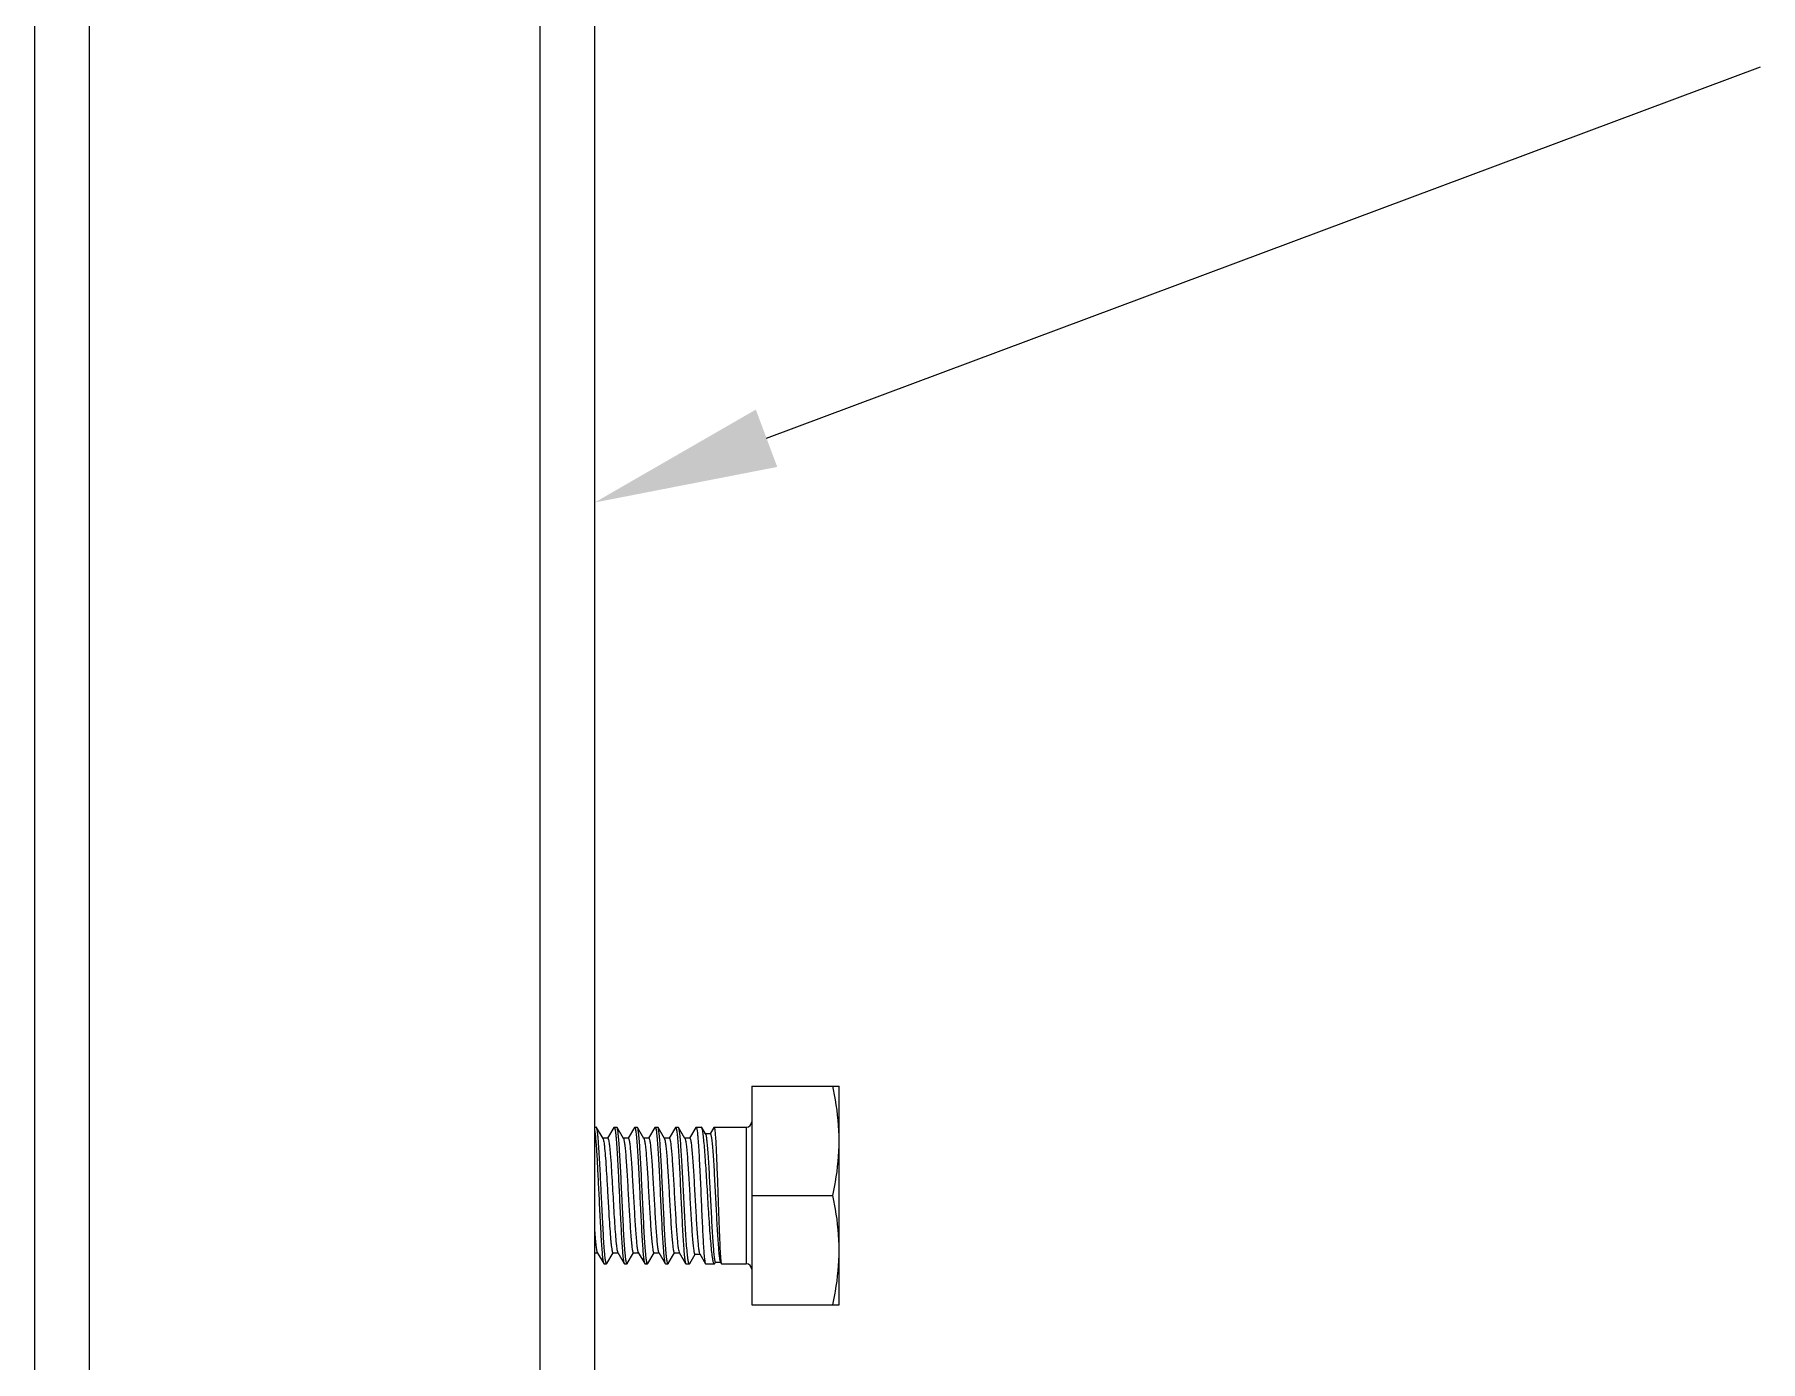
# Model space of a CAD drawing. Extents: x -409572 to -157272, y 600795 to 878326.
# Drawn here: x -388354 to -387413, y 820985 to 821708 of the extents above; entities that cross this region are included whole.
import ezdxf

# ---------------------------------------------------------------- set-up
doc = ezdxf.new("R2010")
doc.units = 0
doc.header["$LTSCALE"] = 1000
doc.header["$MEASUREMENT"] = 0
doc.layers.get('0').update_dxf_attribs({"linetype": 'CONTINUOUS'})

msp = doc.modelspace()

# ---------------------------------------------------------------- linework, layer by layer
at = {"linetype": 'CONTINUOUS'}
for p, q in [((-388353.63, 822342.42), (-388353.63, 819864.21)), ((-388323.86, 822342.42), (-388323.86, 819864.21)), ((-388078.29, 822342.42), (-388078.29, 819864.21)), ((-388048.53, 822342.42), (-388048.53, 819864.21)), ((-387962.95, 821135.22), (-387962.95, 821016.16)), ((-387962.95, 821135.22), (-387915.32, 821135.22)), ((-387915.32, 821016.16), (-387915.32, 821135.22)), ((-388048.53, 821112.9), (-388047.6, 821112.9)), ((-388043.94, 821106.72), (-388047.45, 821112.77)), ((-388037.98, 821112.77), (-388041.41, 821106.87)), ((-388037.98, 821112.77), (-388037.83, 821112.9)), ((-388037.83, 821112.9), (-388036.43, 821112.9)), ((-388036.29, 821112.77), (-388036.43, 821112.9)), ((-388032.78, 821106.72), (-388036.29, 821112.77)), ((-388026.82, 821112.77), (-388030.25, 821106.87)), ((-388026.82, 821112.77), (-388026.67, 821112.9)), ((-388026.67, 821112.9), (-388025.27, 821112.9)), ((-388025.12, 821112.77), (-388025.27, 821112.9)), ((-388021.62, 821106.72), (-388025.12, 821112.77)), ((-388015.65, 821112.77), (-388019.09, 821106.87)), ((-388015.65, 821112.77), (-388015.51, 821112.9)), ((-388015.51, 821112.9), (-388014.11, 821112.9)), ((-388013.96, 821112.77), (-388014.11, 821112.9)), ((-388010.45, 821106.72), (-388013.96, 821112.77)), ((-388004.49, 821112.77), (-388007.93, 821106.87)), ((-388004.49, 821112.77), (-388004.34, 821112.9)), ((-388004.34, 821112.9), (-388002.91, 821112.9)), ((-388002.76, 821112.76), (-388002.91, 821112.9)), ((-387999.29, 821106.78), (-388002.76, 821112.76)), ((-387993.35, 821112.78), (-387996.76, 821106.93)), ((-387993.35, 821112.78), (-387993.22, 821112.9)), ((-387993.22, 821112.9), (-387990.38, 821112.9)), ((-387990.16, 821112.71), (-387990.38, 821112.9)), ((-387988.19, 821109.31), (-387990.16, 821112.71)), ((-387985.48, 821109.31), (-387988.19, 821109.31)), ((-387988.11, 821109.18), (-387988.19, 821109.31)), ((-387985.54, 821109.35), (-387985.56, 821109.31)), ((-387983.52, 821112.82), (-387985.54, 821109.35)), ((-387983.52, 821112.82), (-387983.43, 821112.9)), ((-387983.43, 821112.9), (-387965.93, 821112.9)), ((-387965.93, 821112.9), (-387965.93, 821038.48)), ((-388041.33, 821106.87), (-388044.03, 821106.87)), ((-388030.16, 821106.87), (-388032.87, 821106.87)), ((-388019, 821106.87), (-388021.7, 821106.87)), ((-388007.84, 821106.87), (-388010.54, 821106.87)), ((-388010.45, 821106.72), (-388010.42, 821106.65)), ((-387996.67, 821106.93), (-387999.37, 821106.93)), ((-387962.95, 821075.69), (-387918.68, 821075.69)), ((-388048.53, 821044.51), (-388046.99, 821044.51)), ((-388047.08, 821044.66), (-388043.56, 821038.61)), ((-388041.87, 821038.61), (-388038.45, 821044.51)), ((-388038.53, 821044.51), (-388035.83, 821044.51)), ((-388035.92, 821044.66), (-388032.4, 821038.61)), ((-388030.71, 821038.61), (-388027.29, 821044.51)), ((-388027.37, 821044.51), (-388024.67, 821044.51)), ((-388024.76, 821044.66), (-388021.23, 821038.61)), ((-388019.54, 821038.61), (-388016.12, 821044.51)), ((-388016.21, 821044.51), (-388013.51, 821044.51)), ((-388013.59, 821044.66), (-388010.07, 821038.61)), ((-388008.38, 821038.61), (-388004.96, 821044.51)), ((-388005.05, 821044.51), (-388002.34, 821044.51)), ((-388002.51, 821044.83), (-388002.43, 821044.66)), ((-388002.43, 821044.66), (-387998.91, 821038.61)), ((-387996.72, 821038.64), (-387993.78, 821043.71)), ((-387993.86, 821043.71), (-387991.16, 821043.71)), ((-387991.24, 821043.86), (-387988.18, 821038.58)), ((-388043.56, 821038.61), (-388043.41, 821038.48)), ((-388043.41, 821038.48), (-388042.01, 821038.48)), ((-388041.87, 821038.61), (-388042.01, 821038.48)), ((-388032.4, 821038.61), (-388032.25, 821038.48)), ((-388032.25, 821038.48), (-388030.85, 821038.48)), ((-388030.71, 821038.61), (-388030.85, 821038.48)), ((-388021.23, 821038.61), (-388021.09, 821038.48)), ((-388021.09, 821038.48), (-388019.69, 821038.48)), ((-388019.54, 821038.61), (-388019.69, 821038.48)), ((-388010.07, 821038.61), (-388009.93, 821038.48)), ((-388009.93, 821038.48), (-388008.53, 821038.48)), ((-388008.38, 821038.61), (-388008.53, 821038.48)), ((-387998.91, 821038.61), (-387998.76, 821038.48)), ((-387998.76, 821038.48), (-387996.9, 821038.48)), ((-387996.72, 821038.64), (-387996.9, 821038.48)), ((-387988.18, 821038.58), (-387988.06, 821038.48)), ((-387988.06, 821038.48), (-387983.25, 821038.48)), ((-387982.99, 821038.71), (-387983.25, 821038.48)), ((-387982.99, 821038.71), (-387982.62, 821039.35)), ((-387982.67, 821039.38), (-387979.96, 821039.38)), ((-387980.03, 821039.51), (-387979.47, 821038.54)), ((-387979.47, 821038.54), (-387979.4, 821038.48)), ((-387979.4, 821038.48), (-387965.93, 821038.48)), ((-387962.95, 821016.16), (-387915.32, 821016.16))]:
    msp.add_line(p, q, dxfattribs=at)
msp.add_lwpolyline([(-387954.85, 821488.1), (-387413.39, 821690.44)])
for centre, start, end in [((-387965.93, 821115.87), 270, 0), ((-387965.93, 821035.51), 0, 90)]:
    msp.add_arc(centre, 2.98, start, end, dxfattribs=at)
for points, knots in [([(-387915.32, 821105.46), (-387915.32, 821112.94), (-387916.28, 821122.95), (-387918.16, 821132.77), (-387918.68, 821135.22)], [0, 0, 0, 0, 0.749211, 1, 1, 1, 1]), ([(-388048.53, 821111.62), (-388048.22, 821109.96), (-388047.84, 821105.52), (-388047.29, 821097.53), (-388046.76, 821087.22), (-388046.39, 821079.67), (-388046.2, 821075.69)], [0, 0, 0, 0, 0.140047, 0.370694, 0.667791, 1, 1, 1, 1]), ([(-388047.45, 821112.77), (-388047.46, 821112.79), (-388047.49, 821112.84), (-388047.55, 821112.9), (-388047.6, 821112.9)], [0, 0, 0, 0, 0.33644, 1, 1, 1, 1]), ([(-388045.61, 821092.03), (-388045.75, 821094.69), (-388045.97, 821098.5), (-388046.29, 821103.3), (-388046.51, 821106.24), (-388046.73, 821108.68), (-388046.95, 821110.57), (-388047.17, 821111.87), (-388047.33, 821112.56), (-388047.45, 821112.77)], [0, 0, 0, 0, 0.384278, 0.548795, 0.691198, 0.809122, 0.900672, 0.964483, 1, 1, 1, 1]), ([(-388037.83, 821112.9), (-388037.78, 821112.9), (-388037.66, 821112.76), (-388037.49, 821112.29), (-388037.28, 821111.23), (-388037.05, 821109.47), (-388036.81, 821107.05), (-388036.57, 821104.02), (-388036.33, 821100.44), (-388036.09, 821096.38), (-388035.93, 821093.52), (-388035.85, 821092.03)], [0, 0, 0, 0, 0.007293, 0.021459, 0.073997, 0.159035, 0.275243, 0.420481, 0.591942, 0.786408, 1, 1, 1, 1]), ([(-388033.64, 821075.69), (-388033.86, 821080.2), (-388034.17, 821086.77), (-388034.62, 821095.17), (-388034.94, 821100.6), (-388035.25, 821105.18), (-388035.57, 821108.74), (-388035.84, 821111.01), (-388036.09, 821112.23), (-388036.21, 821112.63), (-388036.29, 821112.77)], [0, 0, 0, 0, 0.363934, 0.530187, 0.678191, 0.802879, 0.899992, 0.966292, 0.987243, 1, 1, 1, 1]), ([(-388026.67, 821112.9), (-388026.59, 821112.9), (-388026.42, 821112.6), (-388026.29, 821112.09), (-388026.12, 821111.18), (-388025.95, 821109.96), (-388025.78, 821108.4), (-388025.54, 821105.71), (-388025.24, 821101.66), (-388024.9, 821096.1), (-388024.56, 821089.75), (-388024.22, 821082.86), (-388023.99, 821078.11), (-388023.88, 821075.69)], [0, 0, 0, 0, 0.006687, 0.021748, 0.045922, 0.079138, 0.121135, 0.17154, 0.295605, 0.446631, 0.618866, 0.805704, 1, 1, 1, 1]), ([(-388022.48, 821075.69), (-388022.7, 821080.2), (-388023.01, 821086.77), (-388023.45, 821095.17), (-388023.78, 821100.6), (-388024.09, 821105.18), (-388024.41, 821108.74), (-388024.68, 821111.01), (-388024.93, 821112.23), (-388025.05, 821112.63), (-388025.12, 821112.77)], [0, 0, 0, 0, 0.363936, 0.530191, 0.678194, 0.802878, 0.899991, 0.966291, 0.987243, 1, 1, 1, 1]), ([(-388015.51, 821112.9), (-388015.42, 821112.9), (-388015.26, 821112.6), (-388015.13, 821112.09), (-388014.95, 821111.18), (-388014.79, 821109.96), (-388014.62, 821108.4), (-388014.37, 821105.71), (-388014.08, 821101.66), (-388013.74, 821096.1), (-388013.4, 821089.75), (-388013.06, 821082.86), (-388012.83, 821078.11), (-388012.72, 821075.69)], [0, 0, 0, 0, 0.006686, 0.021748, 0.045922, 0.079137, 0.121134, 0.171539, 0.2956, 0.446625, 0.618862, 0.805702, 1, 1, 1, 1]), ([(-388011.32, 821075.69), (-388011.53, 821080.2), (-388011.85, 821086.77), (-388012.29, 821095.17), (-388012.61, 821100.6), (-388012.93, 821105.18), (-388013.25, 821108.74), (-388013.51, 821111.01), (-388013.76, 821112.23), (-388013.88, 821112.63), (-388013.96, 821112.77)], [0, 0, 0, 0, 0.363938, 0.530193, 0.678196, 0.802878, 0.89999, 0.96629, 0.987243, 1, 1, 1, 1]), ([(-388004.34, 821112.9), (-388004.26, 821112.9), (-388004.1, 821112.6), (-388003.97, 821112.09), (-388003.79, 821111.18), (-388003.63, 821109.96), (-388003.46, 821108.4), (-388003.21, 821105.71), (-388002.92, 821101.66), (-388002.58, 821096.1), (-388002.24, 821089.75), (-388001.9, 821082.86), (-388001.67, 821078.11), (-388001.55, 821075.69)], [0, 0, 0, 0, 0.006686, 0.021748, 0.045923, 0.079138, 0.121135, 0.171539, 0.295599, 0.446623, 0.618861, 0.805701, 1, 1, 1, 1]), ([(-387999.97, 821075.69), (-388000.2, 821080.19), (-388000.54, 821086.75), (-388001.01, 821095.14), (-388001.35, 821100.56), (-388001.68, 821105.14), (-388002.02, 821108.7), (-388002.29, 821110.99), (-388002.55, 821112.21), (-388002.68, 821112.62), (-388002.76, 821112.76)], [0, 0, 0, 0, 0.36329, 0.529314, 0.6772, 0.8019, 0.899174, 0.965796, 0.986969, 1, 1, 1, 1]), ([(-387993.22, 821112.9), (-387993.13, 821112.9), (-387992.98, 821112.59), (-387992.85, 821112.09), (-387992.68, 821111.18), (-387992.53, 821109.96), (-387992.36, 821108.4), (-387992.13, 821105.71), (-387991.85, 821101.66), (-387991.53, 821096.1), (-387991.21, 821089.75), (-387990.89, 821082.86), (-387990.68, 821078.11), (-387990.58, 821075.69)], [0, 0, 0, 0, 0.006577, 0.021598, 0.045743, 0.078947, 0.120936, 0.171341, 0.295421, 0.446481, 0.618759, 0.805647, 1, 1, 1, 1]), ([(-387986.9, 821075.69), (-387987.17, 821080.15), (-387987.56, 821086.64), (-387988.11, 821094.96), (-387988.51, 821100.36), (-387988.9, 821104.94), (-387989.29, 821108.52), (-387989.62, 821110.85), (-387989.92, 821112.12), (-387990.07, 821112.55), (-387990.16, 821112.71)], [0, 0, 0, 0, 0.359931, 0.524763, 0.672002, 0.796741, 0.894844, 0.963163, 0.985535, 1, 1, 1, 1]), ([(-387988.11, 821109.18), (-387988.02, 821109.03), (-387987.89, 821108.61), (-387987.63, 821107.36), (-387987.35, 821105.03), (-387987.02, 821101.41), (-387986.68, 821096.79), (-387986.35, 821091.35), (-387986.01, 821085.3), (-387985.68, 821078.86), (-387985.34, 821072.28), (-387985.01, 821065.79), (-387984.68, 821059.62), (-387984.35, 821053.99), (-387984.02, 821049.1), (-387983.71, 821045.13), (-387983.42, 821042.44), (-387983.19, 821040.85), (-387983.03, 821040.07), (-387982.9, 821039.63), (-387982.75, 821039.38), (-387982.67, 821039.38)], [0, 0, 0, 0, 0.007107, 0.018639, 0.0548, 0.107312, 0.174177, 0.252841, 0.34033, 0.433375, 0.528546, 0.622381, 0.711512, 0.792794, 0.863403, 0.920942, 0.963521, 0.978774, 0.989867, 0.996808, 1, 1, 1, 1]), ([(-387985.48, 821109.31), (-387985.4, 821109.31), (-387985.23, 821109.05), (-387985.1, 821108.57), (-387984.92, 821107.74), (-387984.68, 821106.05), (-387984.38, 821103.2), (-387984.05, 821099.03), (-387983.71, 821093.94), (-387983.37, 821088.15), (-387983.04, 821081.86), (-387982.7, 821075.31), (-387982.37, 821068.75), (-387982.04, 821062.4), (-387981.71, 821056.5), (-387981.38, 821051.25), (-387981.06, 821046.84), (-387980.74, 821043.41), (-387980.48, 821041.21), (-387980.23, 821040.04), (-387980.11, 821039.65), (-387980.03, 821039.51)], [0, 0, 0, 0, 0.00344, 0.010899, 0.022787, 0.039077, 0.08427, 0.144807, 0.218371, 0.302169, 0.393053, 0.48765, 0.582499, 0.674175, 0.759417, 0.835242, 0.899047, 0.9487, 0.982621, 0.993382, 1, 1, 1, 1]), ([(-387983.43, 821112.9), (-387983.36, 821112.9), (-387983.24, 821112.57), (-387983.14, 821112.1), (-387983.01, 821111.17), (-387982.88, 821109.96), (-387982.75, 821108.4), (-387982.56, 821105.71), (-387982.34, 821101.66), (-387982.09, 821096.1), (-387981.83, 821089.75), (-387981.58, 821082.86), (-387981.42, 821078.11), (-387981.34, 821075.69)], [0, 0, 0, 0, 0.006021, 0.020821, 0.044863, 0.078011, 0.119986, 0.170402, 0.294571, 0.445788, 0.618273, 0.805395, 1, 1, 1, 1]), ([(-388043.94, 821106.72), (-388043.83, 821106.52), (-388043.67, 821105.92), (-388043.45, 821104.8), (-388043.24, 821103.2), (-388042.92, 821100.22), (-388042.54, 821095.56), (-388042.27, 821091.58), (-388042.13, 821089.38)], [0, 0, 0, 0, 0.038835, 0.104857, 0.1976, 0.315752, 0.620526, 1, 1, 1, 1]), ([(-388041.33, 821106.87), (-388041.19, 821106.87), (-388040.98, 821106.33), (-388040.79, 821105.52), (-388040.54, 821103.98), (-388040.31, 821101.98), (-388040.07, 821099.43), (-388039.72, 821095.18), (-388039.49, 821091.78), (-388039.34, 821089.38)], [0, 0, 0, 0, 0.022134, 0.075093, 0.160257, 0.276417, 0.421479, 0.592671, 1, 1, 1, 1]), ([(-388032.78, 821106.72), (-388032.7, 821106.58), (-388032.58, 821106.2), (-388032.32, 821105.09), (-388032.05, 821103.04), (-388031.73, 821099.86), (-388031.4, 821095.81), (-388031.07, 821091.03), (-388030.74, 821085.71), (-388030.41, 821080.02), (-388030.08, 821074.17), (-388029.75, 821068.38), (-388029.41, 821062.86), (-388029.08, 821057.79), (-388028.76, 821053.37), (-388028.43, 821049.76), (-388028.15, 821047.31), (-388027.91, 821045.86), (-388027.74, 821045.15), (-388027.61, 821044.73), (-388027.45, 821044.51), (-388027.37, 821044.51)], [0, 0, 0, 0, 0.007395, 0.019019, 0.054844, 0.106491, 0.172173, 0.249556, 0.335869, 0.428015, 0.522682, 0.616468, 0.706, 0.788063, 0.859716, 0.918399, 0.962047, 0.977755, 0.989231, 0.996485, 1, 1, 1, 1]), ([(-388030.16, 821106.87), (-388030.09, 821106.87), (-388029.93, 821106.65), (-388029.8, 821106.23), (-388029.63, 821105.52), (-388029.39, 821104.07), (-388029.1, 821101.62), (-388028.78, 821098), (-388028.45, 821093.58), (-388028.12, 821088.52), (-388027.79, 821082.99), (-388027.46, 821077.2), (-388027.13, 821071.35), (-388026.79, 821065.66), (-388026.46, 821060.34), (-388026.13, 821055.56), (-388025.81, 821051.51), (-388025.49, 821048.34), (-388025.21, 821046.29), (-388024.96, 821045.17), (-388024.83, 821044.79), (-388024.76, 821044.66)], [0, 0, 0, 0, 0.003516, 0.010771, 0.022251, 0.037961, 0.081618, 0.140314, 0.21198, 0.294058, 0.383605, 0.477402, 0.572078, 0.664229, 0.750542, 0.827917, 0.893586, 0.945213, 0.981012, 0.992619, 1, 1, 1, 1]), ([(-388021.62, 821106.72), (-388021.54, 821106.58), (-388021.41, 821106.2), (-388021.16, 821105.09), (-388020.89, 821103.04), (-388020.56, 821099.86), (-388020.24, 821095.81), (-388019.91, 821091.03), (-388019.58, 821085.71), (-388019.25, 821080.02), (-388018.91, 821074.17), (-388018.58, 821068.38), (-388018.25, 821062.86), (-388017.92, 821057.79), (-388017.59, 821053.37), (-388017.27, 821049.76), (-388016.98, 821047.31), (-388016.75, 821045.86), (-388016.57, 821045.15), (-388016.45, 821044.73), (-388016.28, 821044.51), (-388016.21, 821044.51)], [0, 0, 0, 0, 0.007397, 0.019019, 0.054844, 0.106491, 0.172173, 0.249556, 0.335869, 0.428015, 0.522683, 0.616468, 0.706, 0.788064, 0.859716, 0.918399, 0.962047, 0.977754, 0.989232, 0.996484, 1, 1, 1, 1]), ([(-388019, 821106.87), (-388018.93, 821106.87), (-388018.76, 821106.65), (-388018.64, 821106.23), (-388018.46, 821105.52), (-388018.23, 821104.07), (-388017.94, 821101.62), (-388017.62, 821098), (-388017.29, 821093.58), (-388016.96, 821088.52), (-388016.63, 821082.99), (-388016.3, 821077.2), (-388015.96, 821071.35), (-388015.63, 821065.66), (-388015.3, 821060.34), (-388014.97, 821055.56), (-388014.65, 821051.51), (-388014.32, 821048.34), (-388014.05, 821046.29), (-388013.8, 821045.17), (-388013.67, 821044.79), (-388013.59, 821044.66)], [0, 0, 0, 0, 0.003515, 0.010771, 0.022249, 0.037962, 0.081619, 0.140314, 0.21198, 0.294058, 0.383605, 0.477402, 0.572078, 0.664229, 0.750541, 0.827917, 0.893586, 0.945213, 0.981012, 0.992621, 1, 1, 1, 1]), ([(-388010.42, 821106.65), (-388010.23, 821106.26), (-388010.01, 821105.06), (-388009.69, 821102.79), (-388009.38, 821099.54), (-388009.05, 821095.46), (-388008.72, 821090.67), (-388008.39, 821085.34), (-388008.06, 821079.67), (-388007.74, 821073.86), (-388007.41, 821068.12), (-388007.08, 821062.64), (-388006.75, 821057.63), (-388006.42, 821053.26), (-388006.1, 821049.69), (-388005.82, 821047.27), (-388005.58, 821045.84), (-388005.41, 821045.14), (-388005.28, 821044.72), (-388005.12, 821044.51), (-388005.05, 821044.51)], [0, 0, 0, 0, 0.020603, 0.057806, 0.110504, 0.176892, 0.254638, 0.340995, 0.432905, 0.527106, 0.620258, 0.709056, 0.790352, 0.861271, 0.919315, 0.962468, 0.977994, 0.989339, 0.996513, 1, 1, 1, 1]), ([(-388007.84, 821106.87), (-388007.77, 821106.87), (-388007.61, 821106.66), (-388007.48, 821106.25), (-388007.31, 821105.56), (-388007.08, 821104.15), (-388006.79, 821101.77), (-388006.48, 821098.25), (-388006.15, 821093.94), (-388005.83, 821089), (-388005.5, 821083.59), (-388005.06, 821076), (-388004.64, 821068.44), (-388004.19, 821061.18), (-388003.87, 821056.37), (-388003.54, 821052.23), (-388003.23, 821048.91), (-388002.91, 821046.54), (-388002.69, 821045.27), (-388002.51, 821044.83)], [0, 0, 0, 0, 0.003451, 0.010528, 0.02171, 0.037015, 0.079558, 0.136815, 0.206829, 0.287179, 0.375068, 0.467432, 0.652658, 0.739058, 0.81724, 0.884486, 0.938474, 0.977372, 1, 1, 1, 1]), ([(-387999.29, 821106.78), (-387999.21, 821106.64), (-387999.08, 821106.25), (-387998.83, 821105.12), (-387998.55, 821103.02), (-387998.22, 821099.78), (-387997.89, 821095.65), (-387997.56, 821090.78), (-387997.23, 821085.36), (-387996.89, 821079.58), (-387996.56, 821073.65), (-387996.23, 821067.78), (-387995.9, 821062.19), (-387995.57, 821057.08), (-387995.24, 821052.62), (-387994.92, 821048.98), (-387994.63, 821046.52), (-387994.4, 821045.06), (-387994.23, 821044.35), (-387994.1, 821043.93), (-387993.94, 821043.71), (-387993.86, 821043.71)], [0, 0, 0, 0, 0.007409, 0.01909, 0.055149, 0.107148, 0.173245, 0.251046, 0.337725, 0.430132, 0.524922, 0.618672, 0.708016, 0.789761, 0.861007, 0.919255, 0.962504, 0.978047, 0.989392, 0.996551, 1, 1, 1, 1]), ([(-387996.67, 821106.93), (-387996.6, 821106.93), (-387996.43, 821106.7), (-387996.3, 821106.28), (-387996.13, 821105.55), (-387995.89, 821104.06), (-387995.6, 821101.55), (-387995.27, 821097.86), (-387994.94, 821093.35), (-387994.61, 821088.19), (-387994.27, 821082.56), (-387993.94, 821076.68), (-387993.61, 821070.75), (-387993.28, 821065), (-387992.94, 821059.61), (-387992.62, 821054.8), (-387992.29, 821050.73), (-387991.97, 821047.54), (-387991.7, 821045.48), (-387991.45, 821044.37), (-387991.32, 821043.99), (-387991.24, 821043.86)], [0, 0, 0, 0, 0.003529, 0.010847, 0.022435, 0.038293, 0.08234, 0.141503, 0.213655, 0.296174, 0.386062, 0.480058, 0.574763, 0.666765, 0.752768, 0.829708, 0.894868, 0.945981, 0.981331, 0.99276, 1, 1, 1, 1]), ([(-387918.68, 821075.69), (-387918.16, 821078.14), (-387916.28, 821087.96), (-387915.32, 821097.97), (-387915.32, 821105.46)], [0, 0, 0, 0, 0.250789, 1, 1, 1, 1]), ([(-388044.81, 821075.69), (-388044.87, 821077.1), (-388045.13, 821082.54), (-388045.4, 821087.99), (-388045.61, 821092.03)], [0, 0, 0, 0, 0.258222, 1, 1, 1, 1]), ([(-388042.13, 821089.38), (-388041.98, 821086.9), (-388041.67, 821081.8), (-388041.24, 821074.11), (-388040.8, 821066.53), (-388040.37, 821059.53), (-388039.99, 821054.26), (-388039.68, 821050.68), (-388039.46, 821048.56), (-388039.25, 821046.89), (-388039.02, 821045.63), (-388038.85, 821044.94), (-388038.65, 821044.51), (-388038.53, 821044.51)], [0, 0, 0, 0, 0.165501, 0.339784, 0.511803, 0.670616, 0.80615, 0.862438, 0.909852, 0.947659, 0.975319, 0.992557, 1, 1, 1, 1]), ([(-388039.34, 821089.38), (-388039.04, 821084.53), (-388038.62, 821077.22), (-388038.07, 821067.59), (-388037.66, 821060.78), (-388037.25, 821054.84), (-388036.89, 821050.59), (-388036.58, 821047.87), (-388036.38, 821046.42), (-388036.18, 821045.39), (-388036.02, 821044.84), (-388035.92, 821044.66)], [0, 0, 0, 0, 0.324453, 0.489839, 0.64461, 0.779868, 0.887864, 0.929656, 0.962499, 0.985988, 1, 1, 1, 1]), ([(-388035.85, 821092.03), (-388035.78, 821090.73), (-388035.5, 821085.28), (-388035.24, 821079.84), (-388035.04, 821075.69)], [0, 0, 0, 0, 0.238495, 1, 1, 1, 1]), ([(-388046.2, 821075.69), (-388045.99, 821071.18), (-388045.68, 821064.61), (-388045.23, 821056.21), (-388044.91, 821050.77), (-388044.59, 821046.19), (-388044.27, 821042.64), (-388044.01, 821040.36), (-388043.76, 821039.15), (-388043.64, 821038.74), (-388043.56, 821038.61)], [0, 0, 0, 0, 0.363997, 0.530272, 0.678287, 0.802974, 0.90007, 0.966338, 0.987267, 1, 1, 1, 1]), ([(-388042.01, 821038.48), (-388042.1, 821038.48), (-388042.26, 821038.78), (-388042.39, 821039.29), (-388042.57, 821040.2), (-388042.73, 821041.42), (-388042.9, 821042.98), (-388043.15, 821045.67), (-388043.44, 821049.71), (-388043.78, 821055.28), (-388044.12, 821061.63), (-388044.46, 821068.52), (-388044.69, 821073.27), (-388044.81, 821075.69)], [0, 0, 0, 0, 0.006687, 0.021749, 0.045924, 0.07914, 0.121138, 0.171544, 0.295611, 0.44664, 0.618872, 0.805705, 1, 1, 1, 1]), ([(-388035.04, 821075.69), (-388034.83, 821071.18), (-388034.51, 821064.61), (-388034.07, 821056.21), (-388033.75, 821050.77), (-388033.43, 821046.19), (-388033.11, 821042.64), (-388032.85, 821040.36), (-388032.6, 821039.15), (-388032.48, 821038.74), (-388032.4, 821038.61)], [0, 0, 0, 0, 0.363992, 0.530264, 0.678281, 0.802969, 0.900068, 0.966337, 0.987267, 1, 1, 1, 1]), ([(-388030.85, 821038.48), (-388030.94, 821038.48), (-388031.1, 821038.78), (-388031.23, 821039.29), (-388031.41, 821040.2), (-388031.57, 821041.42), (-388031.74, 821042.98), (-388031.99, 821045.67), (-388032.28, 821049.71), (-388032.62, 821055.28), (-388032.96, 821061.63), (-388033.3, 821068.52), (-388033.53, 821073.27), (-388033.64, 821075.69)], [0, 0, 0, 0, 0.006687, 0.02175, 0.045925, 0.079141, 0.121139, 0.171544, 0.29561, 0.446639, 0.618874, 0.805705, 1, 1, 1, 1]), ([(-388023.88, 821075.69), (-388023.66, 821071.18), (-388023.35, 821064.61), (-388022.91, 821056.21), (-388022.58, 821050.77), (-388022.27, 821046.19), (-388021.95, 821042.64), (-388021.68, 821040.36), (-388021.43, 821039.15), (-388021.31, 821038.74), (-388021.23, 821038.61)], [0, 0, 0, 0, 0.36399, 0.530265, 0.678283, 0.80297, 0.900067, 0.966336, 0.987267, 1, 1, 1, 1]), ([(-388019.69, 821038.48), (-388019.77, 821038.48), (-388019.94, 821038.78), (-388020.07, 821039.29), (-388020.24, 821040.2), (-388020.41, 821041.42), (-388020.58, 821042.98), (-388020.82, 821045.67), (-388021.12, 821049.71), (-388021.46, 821055.28), (-388021.8, 821061.63), (-388022.14, 821068.52), (-388022.37, 821073.27), (-388022.48, 821075.69)], [0, 0, 0, 0, 0.006687, 0.02175, 0.045926, 0.079142, 0.121139, 0.171543, 0.295606, 0.446635, 0.618871, 0.805705, 1, 1, 1, 1]), ([(-388012.72, 821075.69), (-388012.5, 821071.18), (-388012.19, 821064.61), (-388011.74, 821056.21), (-388011.42, 821050.77), (-388011.1, 821046.19), (-388010.79, 821042.64), (-388010.52, 821040.36), (-388010.27, 821039.15), (-388010.15, 821038.74), (-388010.07, 821038.61)], [0, 0, 0, 0, 0.363992, 0.53027, 0.678287, 0.802972, 0.900066, 0.966335, 0.987267, 1, 1, 1, 1]), ([(-388008.53, 821038.48), (-388008.61, 821038.48), (-388008.78, 821038.78), (-388008.9, 821039.29), (-388009.08, 821040.2), (-388009.24, 821041.42), (-388009.42, 821042.98), (-388009.66, 821045.67), (-388009.96, 821049.71), (-388010.29, 821055.28), (-388010.63, 821061.63), (-388010.98, 821068.52), (-388011.2, 821073.27), (-388011.32, 821075.69)], [0, 0, 0, 0, 0.006687, 0.021749, 0.045924, 0.07914, 0.121137, 0.17154, 0.295601, 0.446627, 0.618864, 0.805703, 1, 1, 1, 1]), ([(-388001.55, 821075.69), (-388001.34, 821071.18), (-388001.03, 821064.61), (-388000.58, 821056.21), (-388000.26, 821050.77), (-387999.94, 821046.19), (-387999.62, 821042.64), (-387999.36, 821040.36), (-387999.11, 821039.15), (-387998.99, 821038.74), (-387998.91, 821038.61)], [0, 0, 0, 0, 0.363998, 0.530276, 0.678291, 0.802973, 0.900067, 0.966336, 0.987267, 1, 1, 1, 1]), ([(-387996.9, 821038.48), (-387996.99, 821038.48), (-387997.18, 821038.77), (-387997.33, 821039.29), (-387997.52, 821040.2), (-387997.79, 821042.04), (-387998.12, 821045.15), (-387998.49, 821049.71), (-387998.86, 821055.28), (-387999.23, 821061.63), (-387999.6, 821068.52), (-387999.85, 821073.27), (-387999.97, 821075.69)], [0, 0, 0, 0, 0.007081, 0.022303, 0.046557, 0.07981, 0.172207, 0.296205, 0.44712, 0.619207, 0.805877, 1, 1, 1, 1]), ([(-387990.58, 821075.69), (-387990.38, 821071.15), (-387990.09, 821064.54), (-387989.68, 821056.1), (-387989.39, 821050.64), (-387989.1, 821046.07), (-387988.85, 821042.88), (-387988.64, 821040.88), (-387988.5, 821039.83), (-387988.36, 821039.1), (-387988.25, 821038.71), (-387988.18, 821038.58)], [0, 0, 0, 0, 0.366142, 0.533181, 0.681612, 0.806274, 0.90284, 0.939518, 0.968031, 0.988196, 1, 1, 1, 1]), ([(-387983.25, 821038.48), (-387983.35, 821038.48), (-387983.58, 821038.75), (-387983.75, 821039.29), (-387983.99, 821040.19), (-387984.31, 821042.04), (-387984.7, 821045.14), (-387985.14, 821049.71), (-387985.58, 821055.28), (-387986.02, 821061.63), (-387986.46, 821068.52), (-387986.75, 821073.27), (-387986.9, 821075.69)], [0, 0, 0, 0, 0.007835, 0.023392, 0.047821, 0.08116, 0.173569, 0.297436, 0.448123, 0.619913, 0.806242, 1, 1, 1, 1]), ([(-387981.34, 821075.69), (-387981.25, 821073.35), (-387981.1, 821068.76), (-387980.86, 821062.08), (-387980.63, 821055.89), (-387980.4, 821050.41), (-387980.17, 821045.83), (-387979.98, 821042.66), (-387979.82, 821040.7), (-387979.71, 821039.69), (-387979.6, 821039), (-387979.53, 821038.65), (-387979.47, 821038.54)], [0, 0, 0, 0, 0.188442, 0.370144, 0.538605, 0.687798, 0.812406, 0.907981, 0.943781, 0.971161, 0.989909, 1, 1, 1, 1]), ([(-387915.32, 821045.92), (-387915.32, 821053.41), (-387916.28, 821063.42), (-387918.16, 821073.24), (-387918.68, 821075.69)], [0, 0, 0, 0, 0.749211, 1, 1, 1, 1]), ([(-388048.53, 821056.6), (-388048.42, 821055.07), (-388048.21, 821052.34), (-388047.86, 821048.77), (-388047.57, 821046.47), (-388047.3, 821045.23), (-388047.17, 821044.8), (-388047.08, 821044.66)], [0, 0, 0, 0, 0.381828, 0.682922, 0.89127, 0.958208, 1, 1, 1, 1]), ([(-387918.68, 821016.16), (-387918.16, 821018.61), (-387916.28, 821028.42), (-387915.32, 821038.44), (-387915.32, 821045.92)], [0, 0, 0, 0, 0.250789, 1, 1, 1, 1])]:
    msp.add_open_spline(points, degree=3, knots=knots, dxfattribs=at)
msp.add_solid([(-387949.02, 821472.49), (-388048.53, 821453.1), (-387960.69, 821503.71)])

doc.saveas('drawing.dxf')
